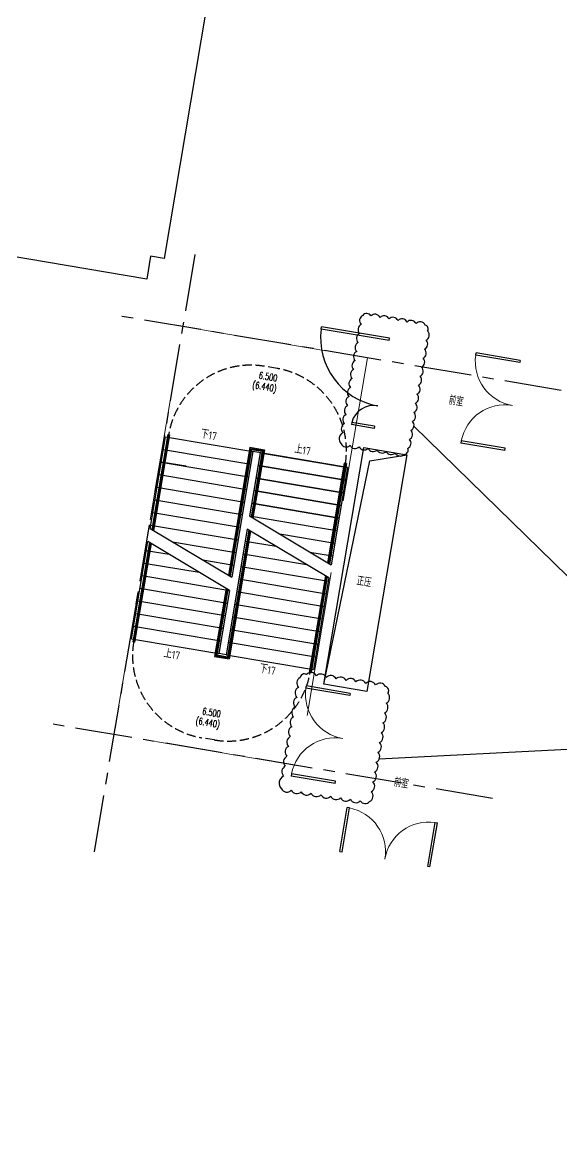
# Model space of a CAD drawing. Extents: x -936 to 12807311, y 101 to 1511157.
# Drawn here: x 12323562 to 12335360, y 1242342 to 1266803 of the extents above; entities that cross this region are included whole.
import ezdxf

# ---------------------------------------------------------------- set-up
doc = ezdxf.new("R2010")
doc.units = 0
doc.header["$LTSCALE"] = 1000
doc.header["$MEASUREMENT"] = 0
for name, pattern in [('PX-ST-F2$0$CENTERX2', [4, 2.5, -0.5, 0.5, -0.5]), ('PX-ST-F2$0$CONTINOUS', [0]), ('PX-ST-F2$0$DASH', [0.35, 0.25, -0.1]), ('PX-ST-F2$0$HIDDEN2', [4.7625, 3.175, -1.5875])]:
    doc.linetypes.add(name, pattern=pattern)
doc.layers.add('PX-GLAZ-F2$0$PX-GLAZ-F2$0$PX-GLAZ-F2$0$板边线', color=36, linetype='Continuous', lineweight=30)
doc.layers.add('PX-ST-F2$0$A-STRS-HDDN', color=5, linetype='PX-ST-F2$0$HIDDEN2', lineweight=15)
for name, color, linetype in [('PX-GLAZ-F2$0$绿化', 3, 'Continuous'), ('PX-ST-F2$0$A-ANNO-TABL', 73, 'Continuous'), ('PX-ST-F2$0$A-DOTE', 14, 'PX-ST-F2$0$CENTERX2'), ('PX-ST-F2$0$A-SHFT', 161, 'Continuous'), ('PX-ST-F2$0$A-STRS', 4, 'Continuous'), ('PX-ST-F2$0$DIM_SYMB', 3, 'Continuous'), ('PX-ST-F2$0$PUB_TEXT', 7, 'Continuous'), ('PX-ST-F2$0$WINDOW', 4, 'Continuous'), ('PX-ST-F2$0$修改', 210, 'PX-ST-F2$0$CONTINOUS'), ('PX-ST-F2$0$建-文字', 4, 'Continuous')]:
    doc.layers.add(name, color=color, linetype=linetype)
doc.layers.add('PX-ST-F2$0$20220620 楼梯修改', color=17, linetype='Continuous', plot=False)
doc.styles.add('PX-ST-F2$0$_TCH_DIM', font='SIMPLEX', dxfattribs={"bigfont": 'GBCBIG'})
doc.styles.add('PX-ST-F2$0$Standard', font='gbenor.shx', dxfattribs={"bigfont": 'gbcbig.shx'})
doc.styles.add('PX-ST-F2$0$XD2008', font='xd-hzs.shx', dxfattribs={"width": 0.7, "bigfont": 'xd-hztxt.shx'})

# ---------------------------------------------------------------- blocks, each defined once
blk = doc.blocks.new('PX-ST-F2$0$01-ST-10_11 F2')
at = {"layer": 'PX-ST-F2$0$A-ANNO-TABL', "linetype": 'PX-ST-F2$0$DASH', "ltscale": 0.8}
for points in [[(12365176, 1236886), (12364896, 1236886)], [(12365176, 1228646), (12364896, 1228646)]]:
    blk.add_lwpolyline(points, dxfattribs=at)
for centre, start, end in [((12364896, 1235066), 90.0017, 180.0019), ((12365176, 1235066), 0.0019, 90.0021), ((12364896, 1230466), 180.0019, 270.0021), ((12365176, 1230466), 270.0017, 0.0019)]:
    blk.add_arc(centre, 1820, start, end, dxfattribs=at)
at = {"layer": 'PX-ST-F2$0$A-STRS'}
for p, q in [((12363056, 1235066), (12363056, 1232959)), ((12363056, 1235066), (12363096, 1235066)), ((12363096, 1235066), (12363096, 1232944)), ((12364876, 1235086), (12364876, 1232249)), ((12364876, 1235086), (12365196, 1235086)), ((12364916, 1235046), (12364916, 1232234)), ((12364916, 1235046), (12365156, 1235046)), ((12365156, 1235046), (12365156, 1234150)), ((12365176, 1235066), (12365176, 1234142)), ((12365196, 1235086), (12365196, 1234134)), ((12367016, 1235086), (12366976, 1235086)), ((12366976, 1232880), (12366976, 1235086)), ((12367016, 1235086), (12367016, 1232865)), ((12367016, 1232865), (12367016, 1235086)), ((12363016, 1235006), (12364956, 1235006)), ((12363016, 1232975), (12363016, 1235006)), ((12364956, 1235006), (12364956, 1232218)), ((12367056, 1235006), (12364956, 1235006)), ((12365116, 1235006), (12365116, 1234166)), ((12365116, 1235006), (12367056, 1235006)), ((12367056, 1235006), (12367056, 1232849)), ((12363016, 1234726), (12364956, 1234726)), ((12365116, 1234726), (12367056, 1234726)), ((12367056, 1234726), (12365116, 1234726)), ((12363570, 1234446), (12363016, 1234446)), ((12363016, 1234446), (12364956, 1234446)), ((12365116, 1234446), (12367056, 1234446)), ((12367056, 1234446), (12365116, 1234446)), ((12363016, 1234166), (12364956, 1234166)), ((12365116, 1234166), (12365116, 1233606)), ((12365116, 1234166), (12367056, 1234166)), ((12367056, 1234166), (12365116, 1234166)), ((12365156, 1234150), (12365156, 1233590)), ((12365176, 1234142), (12365176, 1233582)), ((12365196, 1234134), (12365196, 1233574)), ((12363016, 1233886), (12364956, 1233886)), ((12365116, 1233886), (12367056, 1233886)), ((12367056, 1233886), (12365116, 1233886)), ((12363016, 1233606), (12364956, 1233606)), ((12365116, 1233606), (12366552, 1233606)), ((12365116, 1233606), (12367056, 1232849)), ((12366552, 1233606), (12367056, 1233606)), ((12366552, 1233606), (12367056, 1233606)), ((12363016, 1233326), (12364956, 1233326)), ((12365834, 1233326), (12367056, 1233326)), ((12365116, 1233313), (12365116, 1230526)), ((12367056, 1232557), (12365116, 1233313)), ((12365156, 1233298), (12365156, 1230486)), ((12365176, 1233290), (12365176, 1230466)), ((12365196, 1233282), (12365196, 1230446)), ((12363016, 1233046), (12364956, 1233046)), ((12363016, 1232975), (12364956, 1232218)), ((12365116, 1233046), (12365802, 1233046)), ((12366552, 1233046), (12367056, 1233046)), ((12363016, 1230526), (12363016, 1232682)), ((12364956, 1231926), (12363016, 1232682)), ((12363056, 1232667), (12363056, 1230466)), ((12363096, 1232651), (12363096, 1230466)), ((12363553, 1232766), (12364956, 1232766)), ((12365116, 1232766), (12366520, 1232766)), ((12363016, 1232486), (12363521, 1232486)), ((12364271, 1232486), (12364956, 1232486)), ((12365116, 1232486), (12367056, 1232486)), ((12366976, 1232588), (12366976, 1230446)), ((12367016, 1232572), (12367016, 1230446)), ((12367056, 1232557), (12367056, 1230526)), ((12363016, 1232206), (12364238, 1232206)), ((12365116, 1232206), (12367056, 1232206)), ((12363016, 1231926), (12364956, 1231926)), ((12364876, 1231957), (12364876, 1230446)), ((12364916, 1231941), (12364916, 1230486)), ((12364956, 1231926), (12364956, 1230526)), ((12365116, 1231926), (12367056, 1231926)), ((12363016, 1231646), (12364956, 1231646)), ((12365116, 1231646), (12367056, 1231646)), ((12363016, 1231366), (12364956, 1231366)), ((12365116, 1231366), (12367056, 1231366)), ((12363016, 1231086), (12364956, 1231086)), ((12365116, 1231086), (12367056, 1231086)), ((12363016, 1230806), (12364956, 1230806)), ((12365116, 1230806), (12367056, 1230806)), ((12363016, 1230526), (12364956, 1230526)), ((12364876, 1230446), (12365196, 1230446)), ((12364916, 1230486), (12365156, 1230486)), ((12365116, 1230526), (12364921, 1230526)), ((12365116, 1230526), (12364956, 1230526)), ((12365116, 1230526), (12367056, 1230526)), ((12367016, 1230446), (12366976, 1230446))]:
    blk.add_line(p, q, dxfattribs=at)
at = {"layer": 'PX-ST-F2$0$A-STRS', "linetype": 'PX-ST-F2$0$HIDDEN2'}
for p, q in [((12363076, 1235066), (12363076, 1232951)), ((12364896, 1235066), (12364896, 1232242)), ((12364896, 1235066), (12365176, 1235066)), ((12366996, 1235086), (12366996, 1232872)), ((12366996, 1232872), (12366996, 1235086)), ((12363076, 1232659), (12363076, 1230466)), ((12366996, 1232580), (12366996, 1230446)), ((12364896, 1231949), (12364896, 1230466)), ((12364896, 1230466), (12365176, 1230466))]:
    blk.add_line(p, q, dxfattribs=at)
at = {"layer": 'PX-ST-F2$0$A-STRS-HDDN'}
blk.add_lwpolyline([(12367086, 1237446), (12367086, 1228396), (12362986, 1228396), (12362986, 1237446)], close=True, dxfattribs=at)
at = {"layer": 'PX-ST-F2$0$DIM_SYMB'}
for points in [[(12363996, 1235006, 0, 0, 0), (12363996, 1232898, 40, 0, 0), (12363996, 1232748, 0, 0, 0)], [(12366076, 1235006, 0, 0, 0), (12366076, 1233394, 40, 0, 0), (12366076, 1233244, 0, 0, 0)], [(12366076, 1230526, 0, 0, 0), (12366076, 1232697, 40, 0, 0), (12366076, 1232847, 0, 0, 0)], [(12363996, 1230526, 0, 0, 0), (12363996, 1232007, 40, 0, 0), (12363996, 1232157, 0, 0, 0)]]:
    blk.add_lwpolyline(points, format="xyseb", dxfattribs=at)
at = {"layer": 'PX-ST-F2$0$修改', "color": 4}
blk.add_line((12363096, 1230466), (12363056, 1230466), dxfattribs=at)
at = {"char_height": 175, "attachment_point": 3, "rotation": 0.0019, "style": 'PX-ST-F2$0$Standard'}
for s, width, insert in [('下17', 1016.71, (12364119, 1235286)), ('上17', 1016.71, (12366199, 1235304)), ('上17', 1016.71, (12364124, 1230420)), ('下17', 863.19, (12366243, 1230439))]:
    blk.add_mtext_dynamic_manual_height_columns(s, width=width, gutter_width=1750, heights=[0], dxfattribs=dict(at, insert=insert))
blk = doc.blocks.new('PX-ST-F2$0$$DorLib2D$00000002')
for p, q in [((-0.5, 0), (-0.5, 0.4875)), ((-0.475, 0.4875), (-0.5, 0.4875)), ((-0.475, 0), (-0.475, 0.4875)), ((0.475, 0), (0.475, 0.4875)), ((0.475, 0.4875), (0.5, 0.4875)), ((0.5, 0), (0.5, 0.4875)), ((-0.5, 0), (-0.475, 0)), ((0.5, 0), (0.475, 0))]:
    blk.add_line(p, q)
at = {"lineweight": 13}
for centre, start, end in [((-0.4875, 0), 0, 88.53072), ((0.4875, 0), 91.46928, 180)]:
    blk.add_arc(centre, 0.4875, start, end, dxfattribs=at)
blk = doc.blocks.new('PX-ST-F2$0$$DorLib2D$00000225')
at = {"color": 0}
for p, q in [((0.475, -0.001), (0.475, 0.752)), ((0.475, 0.752), (0.5, 0.752)), ((0.5, -0.001), (0.5, 0.752)), ((-0.5, 0), (-0.5, 0.252)), ((-0.475, 0.252), (-0.5, 0.252)), ((-0.475, 0), (-0.475, 0.252)), ((-0.475, 0), (-0.5, 0)), ((0.475, -0.001), (0.5, -0.001))]:
    blk.add_line(p, q, dxfattribs=at)
for centre, radius, start, end in [((0.505, -0.002), 0.755, 92.2493, 179.7238), ((-0.501, 0.003), 0.251, 359.7899, 84.0974)]:
    blk.add_arc(centre, radius, start, end, dxfattribs=at)
blk = doc.blocks.new('PX-ST-F2')
at = {"layer": 'PX-ST-F2$0$20220620 楼梯修改'}
for points in [[(12330535, 1257586, 0.520567), (12330732, 1257552, 0.520567), (12330930, 1257519, 0.520567), (12331127, 1257486, 0.520567), (12331324, 1257452, 0.520567), (12331521, 1257419, 0.520567), (12331719, 1257386, 0.520567), (12331916, 1257353, 0.520567), (12331995, 1257485, 0.520567), (12332029, 1257682, 0.520567), (12332062, 1257879, 0.520567), (12332095, 1258076, 0.520567), (12332129, 1258273, 0.520567), (12332162, 1258471, 0.520567), (12332195, 1258668, 0.520567), (12332228, 1258865, 0.520567), (12332262, 1259062, 0.520567), (12332295, 1259259, 0.520567), (12332328, 1259457, 0.520567), (12332361, 1259654, 0.520567), (12332395, 1259851, 0.520567), (12332428, 1260048, 0.520567), (12332373, 1260183, 0.520567), (12332175, 1260216, 0.520567), (12331978, 1260249, 0.520567), (12331781, 1260282, 0.520567), (12331584, 1260316, 0.520567), (12331387, 1260349, 0.520567), (12331189, 1260382, 0.520567), (12331009, 1260392, 0.520567), (12330975, 1260195, 0.520567), (12330942, 1259998, 0.520567), (12330909, 1259800, 0.520567), (12330876, 1259603, 0.520567), (12330842, 1259406, 0.520567), (12330809, 1259209, 0.520567), (12330776, 1259012, 0.520567), (12330743, 1258814, 0.520567), (12330709, 1258617, 0.520567), (12330676, 1258420, 0.520567), (12330643, 1258223, 0.520567), (12330609, 1258026, 0.520567), (12330576, 1257828, 0.520567)], [(12329230, 1250040, 0.520567), (12329446, 1250007, 0.520567), (12329662, 1249974, 0.520567), (12329877, 1249941, 0.520567), (12330093, 1249908, 0.520567), (12330309, 1249875, 0.520567), (12330524, 1249842, 0.520567), (12330740, 1249808, 0.520567), (12330956, 1249775, 0.520567), (12331159, 1249760, 0.520567), (12331195, 1249975, 0.520567), (12331232, 1250190, 0.520567), (12331268, 1250405, 0.520567), (12331304, 1250620, 0.520567), (12331341, 1250835, 0.520567), (12331377, 1251050, 0.520567), (12331413, 1251266, 0.520567), (12331449, 1251481, 0.520567), (12331486, 1251696, 0.520567), (12331522, 1251911, 0.520567), (12331558, 1252126, 0.520567), (12331506, 1252277, 0.520567), (12331290, 1252310, 0.520567), (12331074, 1252343, 0.520567), (12330859, 1252376, 0.520567), (12330643, 1252409, 0.520567), (12330427, 1252442, 0.520567), (12330212, 1252475, 0.520567), (12329996, 1252508, 0.520567), (12329780, 1252541, 0.520567), (12329640, 1252470, 0.520567), (12329604, 1252255, 0.520567), (12329568, 1252039, 0.520567), (12329531, 1251824, 0.520567), (12329495, 1251609, 0.520567), (12329459, 1251394, 0.520567), (12329423, 1251179, 0.520567), (12329386, 1250964, 0.520567), (12329350, 1250749, 0.520567), (12329314, 1250533, 0.520567), (12329277, 1250318, 0.520567)]]:
    blk.add_lwpolyline(points, format="xyb", close=True, dxfattribs=at)
blk.add_lwpolyline([(12332130, 1257969), (12339178, 1251086), (12331365, 1250687)], dxfattribs=at)
at = {"layer": 'PX-ST-F2$0$A-DOTE', "ltscale": 0.5}
for points in [[(12327336, 1261726), (12325115, 1248561)], [(12335352, 1258751), (12325541, 1260406)], [(12333847, 1249827), (12324036, 1251482)]]:
    blk.add_lwpolyline(points, dxfattribs=at)
at = {"layer": 'PX-ST-F2$0$A-SHFT'}
blk.add_lwpolyline([(12331098, 1252166), (12330161, 1252324), (12331035, 1257501), (12331972, 1257343)], close=True, dxfattribs=at)
blk.add_lwpolyline([(12330161, 1252324), (12331162, 1257212), (12331972, 1257343)], dxfattribs=at)
at = {"rotation": 350.4226758188605}
blk.add_blockref('PX-ST-F2$0$01-ST-10_11 F2', (-69485, 2096886), dxfattribs=at)
at = {"layer": 'PX-ST-F2$0$WINDOW'}
for name, p, xscale, yscale, zscale, rotation in [('PX-ST-F2$0$$DorLib2D$00000225', (12331424, 1258907), 2000, 2000, 100, 80.42361603706219), ('PX-ST-F2$0$$DorLib2D$00000002', (12334284, 1258424), -2000, -2000, 100, 260.4236160342903), ('PX-ST-F2$0$$DorLib2D$00000002', (12330570, 1251140), -2000, -2000, 100, 260.4236160342903), ('PX-ST-F2$0$$DorLib2D$00000002', (12331494, 1248500), -2000, -2000, 200, 170.4236160352924)]:
    blk.add_blockref(name, p, dxfattribs=dict(at, xscale=xscale, yscale=yscale, zscale=zscale, rotation=rotation))
at = {"layer": 'PX-ST-F2$0$PUB_TEXT', "style": 'PX-ST-F2$0$_TCH_DIM', "width": 0.705882}
for s, p in [('6.500', (12328728, 1259015)), ('(6.440)', (12328586, 1258809)), ('6.500', (12327489, 1251668)), ('(6.440)', (12327346, 1251462))]:
    blk.add_text(s, height=148.8, rotation=350, dxfattribs=at).set_placement(p)
at = {"layer": 'PX-ST-F2$0$建-文字', "style": 'PX-ST-F2$0$XD2008', "width": 0.7}
for s, p in [('前室', (12332879, 1258454, 0)), ('正压', (12330866, 1254499, 0)), ('前室', (12331680, 1250097, 0))]:
    blk.add_text(s, height=175, rotation=350.4236, dxfattribs=at).set_placement(p)
blk = doc.blocks.new('PX-GLAZ-F2')
at = {"layer": 'PX-GLAZ-F2$0$绿化', "ltscale": 100}
h = blk.add_hatch(dxfattribs=at)
h.set_pattern_fill('CROSS', color=256, scale=200)
h.set_pattern_definition([(0, (0, 0), (317.5, 317.5), [158.75, -476.25]), (90, (79.38, -79.38), (-317.5, 317.5), [158.75, -476.25])])
edge = h.paths.add_edge_path()
edge.add_spline(control_points=[(12248706, 1227659.1), (12249131.2, 1228506.9), (12249645.7, 1229303.6), (12250243.3, 1230039.9)], knot_values=[0, 0, 0, 0, 0.216924, 0.216924, 0.216924, 0.216924], weights=[1, 0.9960825, 0.9960825, 1], degree=3, periodic=0)
edge.add_spline(control_points=[(12250243.3, 1230039.9), (12252309.9, 1232880.9), (12254376.5, 1235721.8), (12256443.1, 1238562.8)], knot_values=[0.216924, 0.216924, 0.216924, 0.216924, 1.216924, 1.216924, 1.216924, 1.216924], weights=[1, 1, 1, 1], degree=3, periodic=0)
edge.add_spline(control_points=[(12256443.1, 1238562.8), (12256855.1, 1239129.1), (12257479, 1239447.2), (12258179.2, 1239448.1)], knot_values=[1.216924, 1.216924, 1.216924, 1.216924, 2.1576116, 2.1576116, 2.1576116, 2.1576116], weights=[1, 0.9276084, 0.9276084, 1], degree=3, periodic=0)
edge.add_spline(control_points=[(12258179.2, 1239448.1), (12258879.5, 1239448.9), (12259504.2, 1239132.3), (12259917.5, 1238567)], knot_values=[2.1576116, 2.1576116, 2.1576116, 2.1576116, 3.0982992, 3.0982992, 3.0982992, 3.0982992], weights=[1, 0.9276084, 0.9276084, 1], degree=3, periodic=0)
edge.add_spline(control_points=[(12259917.5, 1238567), (12260548, 1237710.5), (12261178.5, 1236854), (12261808.9, 1235997.5)], knot_values=[3.0982992, 3.0982992, 3.0982992, 3.0982992, 4.0982992, 4.0982992, 4.0982992, 4.0982992], weights=[1, 1, 1, 1], degree=3, periodic=0)
edge.add_spline(control_points=[(12261808.9, 1235997.5), (12263521.2, 1233671.3), (12265804.9, 1231902.8), (12268485.4, 1230826.9)], knot_values=[4.0982992, 4.0982992, 4.0982992, 4.0982992, 4.6528594, 4.6528594, 4.6528594, 4.6528594], weights=[1, 0.9745357, 0.9745357, 1], degree=3, periodic=0)
edge.add_spline(control_points=[(12268485.4, 1230826.9), (12268662.4, 1231007.2), (12268731.6, 1231250.2), (12268676.3, 1231496.7)], knot_values=[4.6528594, 4.6528594, 4.6528594, 4.6528594, 5.6498533, 5.6498533, 5.6498533, 5.6498533], weights=[1, 0.9188681, 0.9188681, 1], degree=3, periodic=0)
edge.add_spline(control_points=[(12268676.3, 1231496.7), (12268617.1, 1231738.6), (12268468.8, 1231938.7), (12268254.4, 1232065.5)], knot_values=[5.6498533, 5.6498533, 5.6498533, 5.6498533, 6.4465126, 6.4465126, 6.4465126, 6.4465126], weights=[1, 0.9478068, 0.9478068, 1], degree=3, periodic=0)
edge.add_spline(control_points=[(12268254.4, 1232065.5), (12267103.1, 1232776.1), (12266083.6, 1233665.5), (12265223.4, 1234709.7)], knot_values=[6.4465126, 6.4465126, 6.4465126, 6.4465126, 6.7752636, 6.7752636, 6.7752636, 6.7752636], weights=[1, 0.9910138, 0.9910138, 1], degree=3, periodic=0)
edge.add_spline(control_points=[(12265223.4, 1234709.7), (12264096, 1236051.5), (12262129.6, 1238391.9), (12260372, 1242231), (12256480.6, 1243543.3), (12252849.4, 1241495), (12250340.6, 1238037), (12248070.6, 1234565), (12247519.7, 1230670.2), (12248353, 1228555.3), (12248706, 1227659.1)], knot_values=[6.7752636, 6.7752636, 6.7752636, 6.7752636, 5292.8749688, 9226.3852839, 12034.2999802, 16515.783225, 20509.8368597, 24941.2220346, 28831.152857, 31691.1016259, 31691.1016259, 31691.1016259, 31691.1016259], weights=[1, 1, 1, 1, 1, 1, 1, 1, 1, 1, 1], degree=3, periodic=0)
edge = h.paths.add_edge_path()
edge.add_line((12350572.1, 1250171.9), (12345847.5, 1250548.3))
edge.add_line((12345847.5, 1250548.3), (12342141.8, 1229321))
edge.add_arc((12336175.4, 1230692.1), 6121.9, 302.60421, 347.05847, ccw=False)
edge.add_arc((12345389.7, 1216855.3), 10503.8, 124.27677, 148.99986)
edge.add_arc((12344287.8, 1217517.4), 9218.3, 148.99986, 195.78563)
edge.add_arc((12226671.4, 1184267.2), 113007.7, 14.3349, 15.785626, ccw=False)
edge.add_arc((12324166, 1209181.5), 12380.1, -17.80782, 14.3349, ccw=False)
edge.add_line((12335952.9, 1205395.4), (12334257.7, 1200117.8))
edge.add_arc((12334246.6, 1197712), 2405.9, 11.27506, 89.73573, ccw=False)
edge.add_arc((12335021.7, 1197866.5), 1615.6, -9.56278, 11.27506, ccw=False)
edge.add_arc((12318788.1, 1200601.3), 18077.9, 349.66451, 350.43722, ccw=False)
edge.add_line((12336572.7, 1197357.9), (12337158.7, 1197228.4))
edge.add_line((12337158.7, 1197228.4), (12338932.8, 1205257.3))
edge.add_arc((12331756, 1206843.1), 7350, 347.53975, 385.14259)
edge.add_line((12338409.6, 1209966), (12337135.1, 1212681.5))
edge.add_arc((12343155, 1215506.9), 6650, 136.3842, 205.14259, ccw=False)
edge.add_line((12338340.5, 1220094.1), (12341350.4, 1223253.1))
edge.add_arc((12336029.1, 1228323.2), 7350, 316.3842, 350.09754)
edge.add_line((12343269.6, 1227059.2), (12347090.2, 1248944.5))
edge.add_line((12347090.2, 1248944.5), (12351754.6, 1248573))
edge.add_arc((12350316, 1248745.8), 1448.9, 353.14964, 439.81841)
edge = h.paths.add_edge_path()
edge.add_line((12329890.5, 1220636.8), (12332760, 1212631.4))
edge.add_line((12332760, 1212631.4), (12329676.6, 1211775.2))
edge.add_line((12329676.6, 1211775.2), (12331314.6, 1212230))
edge.add_line((12331314.6, 1212230), (12332557.8, 1207752.6))
edge.add_line((12332557.8, 1207752.6), (12330392.5, 1207151.4))
edge.add_arc((12335853.3, 1214426.6), 9096.6, 186.95866, 233.10806, ccw=False)
edge.add_arc((12340898.8, 1215042.4), 14179.5, 162.97302, 186.95866, ccw=False)
edge.add_arc((12329376.2, 1218571.1), 2128.8, 76.01983, 162.97302, ccw=False)
edge = h.paths.add_edge_path()
edge.add_spline(control_points=[(12297159.8, 1230058.2), (12297328.4, 1230848.4), (12297611.5, 1232175), (12298661.8, 1234113.7), (12300752.4, 1233643.1), (12302179.5, 1231710.5), (12305502.7, 1231446.7), (12308858, 1230950.4), (12312135.6, 1229259.9), (12315220.2, 1226420), (12318080.9, 1222865.1), (12322418.9, 1219690.6), (12322542.4, 1214282.7), (12320895.5, 1209063.7), (12315723.8, 1207150.9), (12311909, 1207413.1), (12309758.9, 1207758.4), (12309129.1, 1207859.5), (12310995.9, 1207584.2), (12312844.4, 1207963.6), (12314451.8, 1208952), (12317354.8, 1210737), (12318732.3, 1213854), (12318097.8, 1217202.3), (12317569.7, 1221919.1), (12314841.7, 1225803.1), (12310583.9, 1227900.3), (12307035.2, 1229914.1), (12303029.1, 1230689.2), (12298985.3, 1230144.5), (12298893.7, 1229984.7), (12298802.1, 1229824.9), (12298710.5, 1229665.1), (12298697.1, 1229625.6), (12298683.7, 1229586), (12298670.3, 1229546.5), (12298166.8, 1229717.1), (12297663.3, 1229887.7), (12297159.8, 1230058.2)], knot_values=[0, 0, 0, 0, 2509.7004078, 4213.3598332, 5630.1776835, 7984.5189108, 11137.8176945, 14924.0914678, 18297.5573608, 21965.6588708, 27403.8026942, 32175.7889264, 37032.3805134, 42474.2608416, 47438.6991661, 52055.119781, 53967.6326245, 53967.6326245, 53967.6326245, 53968.3303403, 53968.3303403, 53968.3303403, 53969.5371147, 53969.5371147, 53969.5371147, 53970.5387264, 53970.5387264, 53970.5387264, 53971.188756, 53971.188756, 53971.188756, 53972.188756, 53972.188756, 53972.188756, 53973.188756, 53973.188756, 53973.188756, 53974.188756, 53974.188756, 53974.188756, 53974.188756], weights=[1, 1, 1, 1, 1, 1, 1, 1, 1, 1, 1, 1, 1, 1, 1, 1, 1, 1, 0.9598425, 0.9598425, 1, 0.8822789, 0.8822789, 1, 0.9181306, 0.9181306, 1, 0.9650973, 0.9650973, 1, 1, 1, 1, 1, 1, 1, 1, 1, 1], degree=3, periodic=0)
edge = h.paths.add_edge_path()
edge.add_arc((12264417, 1231062), 31784.2, 288.69408, 306.13039)
edge.add_arc((12282712.2, 1205688.8), 536.1, 326.20587, 388.29705)
edge.add_arc((12282257.3, 1205342), 1104.7, 32.95484, 44.08798)
edge.add_arc((12296904.8, 1178998.3), 30446.8, 117.06634, 124.81688)
edge.add_arc((12270335.2, 1229379), 26995.3, 242.81788, 289.89359, ccw=False)
edge.add_arc((12269712.4, 1219643.1), 18465.3, 214.97876, 230.64533, ccw=False)
edge.add_arc((12280518, 1228316.3), 32304.1, 208.46123, 216.59643, ccw=False)
edge.add_line((12252118.2, 1212921.4), (12251073.7, 1212284.2))
edge.add_arc((12251548.3, 1211765), 703.4, 132.4299, 196.5559)
edge.add_arc((12269478.4, 1221332.5), 21012.7, 207.7011, 284.11957)
edge = h.paths.add_edge_path()
edge.add_arc((12233920.3, 1265851.6), 16144.8, -7.15606, 23.05907, ccw=False)
edge.add_arc((12272144.2, 1259604.6), 22605.3, 169.19974, 186.44518)
edge.add_line((12249681.8, 1257067.1), (12250208.3, 1252638.7))
edge.add_line((12250208.3, 1252638.7), (12250862.7, 1252716.6))
edge.add_arc((12273478.7, 1255109.2), 22742.2, 165.02933, 186.03914, ccw=False)
edge.add_arc((12521635.5, 1188752), 279617.8, 164.395979, 165.029333, ccw=False)
edge.add_arc((12246304.4, 1265646.6), 6249.3, 344.39598, 373.49578)
edge.add_arc((12241392.1, 1264467.7), 11301.1, 13.49578, 45.22187)
edge.add_line((12249352.2, 1272489.7), (12248777.5, 1272176.5))
edge.add_spline(control_points=[(12272311.3, 1185673.5), (12273059.3, 1190105.5), (12273807.4, 1194537.4), (12273916.6, 1195057.1), (12273551.9, 1195443.1), (12273187.2, 1195829.1), (12272662.2, 1195749.5), (12269776.4, 1195164.7), (12266890.5, 1194579.8), (12265653.8, 1194222), (12265338.4, 1192973.8), (12264835.5, 1189992.8), (12264332.5, 1187011.7), (12264187.7, 1185999.1), (12265170.5, 1185715.3), (12268131.7, 1185215.7), (12271092.9, 1184716.1), (12272121.2, 1184661.4), (12272311.3, 1185673.5)], knot_values=[0, 0, 0, 1, 1, 1.9642314, 1.9642314, 2.9284628, 2.9284628, 3.9284628, 3.9284628, 4.9701511, 4.9701511, 5.9701511, 5.9701511, 7.4018385, 7.4018385, 8.4018385, 8.4018385, 9.840172, 9.840172, 9.840172], weights=[1, 1, 1, 0.886016, 1, 0.886016, 1, 1, 1, 0.8673994, 1, 1, 1, 0.7545398, 1, 1, 1, 0.7523549, 1], degree=2, periodic=0)
at = {"layer": 'PX-GLAZ-F2$0$PX-GLAZ-F2$0$PX-GLAZ-F2$0$板边线'}
blk.add_lwpolyline([(12340818.6, 1240631.9, 0.0099037), (12341165.7, 1242689), (12343854.5, 1258625.7), (12344202.1, 1260686.2), (12344344.4, 1261529.6), (12348042, 1260905.7), (12349831.5, 1274624.9, 0.1994372), (12348420.1, 1279846.5, 0.1886803), (12344013.6, 1282488.5), (12330559.5, 1284758.4), (12326662.5, 1261637), (12326366.1, 1261687), (12326283.4, 1261184.7), (12323228.6, 1261701.7)], format="xyb", dxfattribs=at)

msp = doc.modelspace()

# ---------------------------------------------------------------- block references
for name in ['PX-GLAZ-F2', 'PX-ST-F2']:
    msp.add_blockref(name, (0, 0))

doc.saveas('drawing.dxf')
